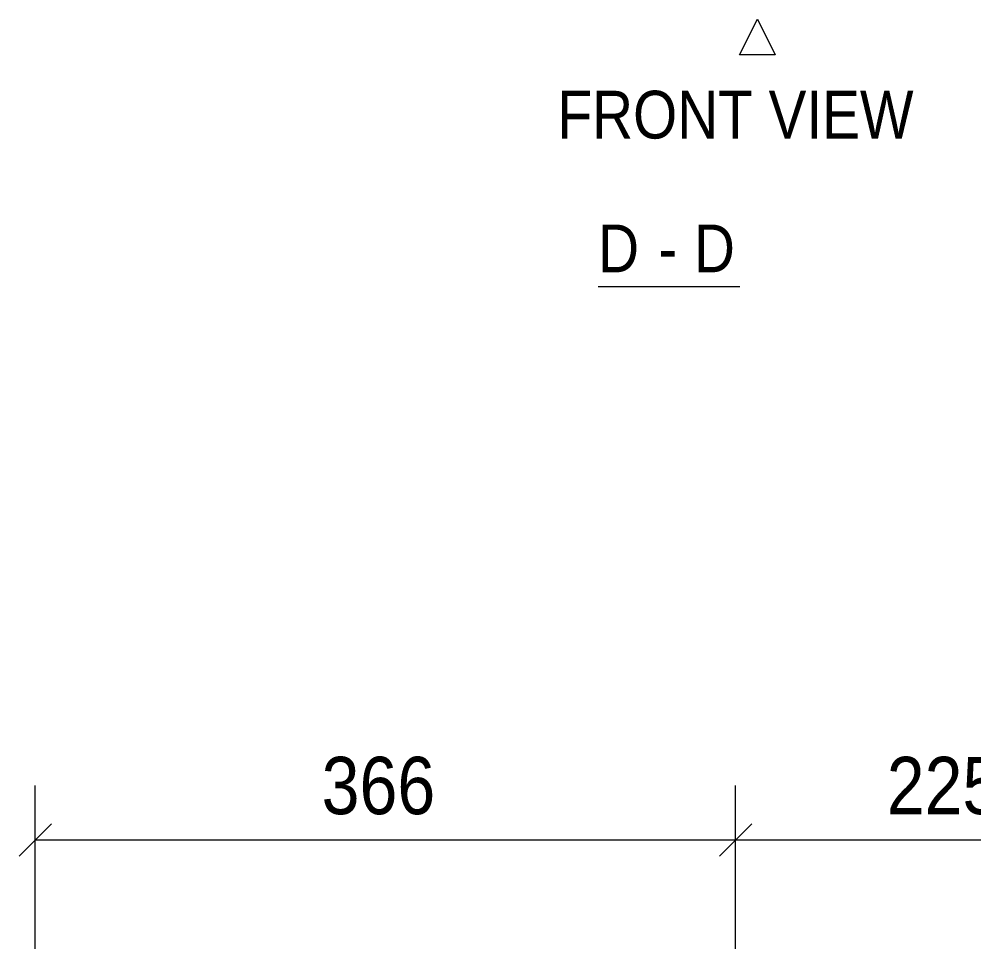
# Model space of a CAD drawing. Header units: millimetres. Extents: x 2 to 579, y 1 to 825.
# Drawn here: x 205.53 to 255.49, y 719.39 to 767.68 of the extents above; entities that cross this region are included whole.
import ezdxf

# ---------------------------------------------------------------- set-up
doc = ezdxf.new("R2010")
doc.units = ezdxf.units.MM
doc.linetypes.add('XKITLINE00', pattern=[0])
doc.layers.add('Dimensions', color=7, linetype='Continuous', lineweight=0)
doc.layers.add('OtherObjectType', color=7, linetype='Continuous', lineweight=0)
doc.styles.add('ARIAL', font='ARIAL.TTF')

# ---------------------------------------------------------------- blocks, each defined once
blk = doc.blocks.new('*A138')
at = {"layer": 'Dimensions', "color": 7, "linetype": 'XKITLINE00', "lineweight": 0}
for p, q in [((206.374, 633.402), (206.374, 727.57)), ((243.022, 662.292), (243.022, 727.57)), ((207.223, 725.568), (205.526, 723.871)), ((243.87, 725.568), (242.173, 723.871)), ((206.374, 724.72), (243.022, 724.72))]:
    blk.add_line(p, q, dxfattribs=at)
at = {"layer": 'Dimensions', "color": 3}
for p in [(206.374, 724.72), (243.022, 724.72)]:
    blk.add_point(p, dxfattribs=at)
at = {"layer": 'Dimensions', "color": 3, "style": 'ARIAL', "width": 0.85}
blk.add_text('366', height=3, dxfattribs=at).set_placement((221.36, 726.07))
blk = doc.blocks.new('*A139')
at = {"layer": 'Dimensions', "color": 7, "linetype": 'XKITLINE00', "lineweight": 0}
for p, q in [((243.022, 662.292), (243.022, 727.57)), ((265.522, 680.03), (265.522, 727.57)), ((243.87, 725.568), (242.173, 723.871)), ((266.37, 725.568), (264.673, 723.871)), ((243.022, 724.72), (265.522, 724.72))]:
    blk.add_line(p, q, dxfattribs=at)
at = {"layer": 'Dimensions', "color": 3}
for p in [(243.022, 724.72), (265.522, 724.72)]:
    blk.add_point(p, dxfattribs=at)
at = {"layer": 'Dimensions', "color": 3, "style": 'ARIAL', "width": 0.85}
blk.add_text('225', height=3, dxfattribs=at).set_placement((250.934, 726.07))
blk = doc.blocks.new('*A247')
at = {"layer": 'OtherObjectType', "color": 7, "linetype": 'XKITLINE00', "lineweight": 0}
for p, q in [((243.227, 765.801), (244.165, 767.676)), ((244.165, 767.676), (245.102, 765.801)), ((244.165, 767.676), (244.165, 767.676)), ((245.102, 765.801), (243.227, 765.801)), ((235.828, 753.676), (243.252, 753.676))]:
    blk.add_line(p, q, dxfattribs=at)
at = {"layer": 'OtherObjectType', "color": 7, "style": 'ARIAL', "width": 0.85}
for s, p in [('FRONT VIEW', (233.701, 761.426)), ('D', (235.828, 754.426)), ('D', (240.844, 754.426)), ('-', (238.985, 754.426))]:
    blk.add_text(s, height=2.5, dxfattribs=at).set_placement(p)

msp = doc.modelspace()

# ---------------------------------------------------------------- block references
at = {"lineweight": 0}
for name in ['*A138', '*A139']:
    msp.add_blockref(name, (0, 0), dxfattribs=at)
at = {"layer": 'OtherObjectType', "lineweight": 0}
msp.add_blockref('*A247', (0, 0), dxfattribs=at)

doc.saveas('drawing.dxf')
